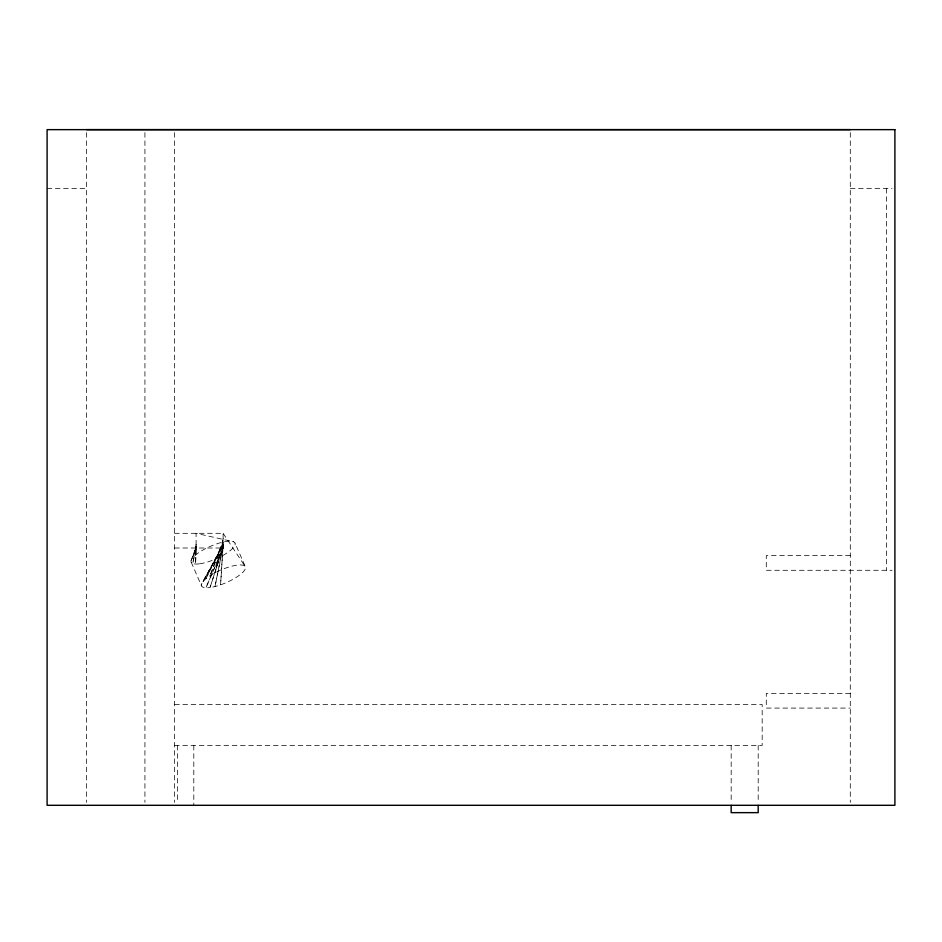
<?xml version="1.0" encoding="UTF-8"?>
<svg xmlns="http://www.w3.org/2000/svg" width="942" height="942" viewBox="0 0 942 942"><rect width="100%" height="100%" fill="white"/><g stroke="black" fill="none" stroke-linecap="round" stroke-linejoin="round"><path stroke-width="0.71" stroke-dasharray="4.71 3.53" d="M191.214 560.255L196.089 547.019L195.595 564.023L196.089 547.761L192.71 563.481L196.089 548.008L196.089 533.313L233.51 541.732M196.089 544.335L195.595 554.979L196.089 545.854L192.71 557.794L196.089 547.019M174.635 533.313L223.113 533.313L223.113 548.008L205.933 587.761L223.113 547.761L210.007 587.525A23.903 6.865 -23.5 0 1 215 572.807A23.903 6.865 -23.5 0 1 245.344 568.685A23.903 6.865 -23.5 0 1 210.007 587.525L223.113 547.019L215 586.536L223.113 545.854L203.048 581.532L223.113 544.335L220.569 584.841L223.113 545.854L201.553 583.993M223.113 538.765L215 572.807L223.113 540.661L210.007 575.739L223.113 542.568L205.933 578.718L223.113 544.335M47.1 188.4L86.511 188.4M850.296 188.4L892.062 188.4M174.635 548.008L223.113 548.008M850.296 555.603L766.282 555.603L766.282 570.287L892.062 570.287M850.296 693.383L766.282 693.383L766.282 708.078L850.296 708.078M174.635 704.545L762.172 704.545L762.172 745.369L174.635 745.369M223.113 533.313L245.344 566.754L235.005 543.016M191.214 562.197L201.553 585.936M886.387 188.4L886.387 570.287M850.296 132.587L850.296 802.36M758.192 745.369L758.192 802.407M731.169 745.369L731.169 802.407M193.805 745.369L193.805 805.304M177.355 745.369L177.355 802.384M174.635 132.587L174.635 802.36M144.927 132.587L144.927 802.36M86.511 132.587L86.511 802.36M199.669 563.799A23.903 6.865 -23.5 0 0 235.005 544.959A23.903 6.865 -23.5 0 0 204.661 549.068A23.903 6.865 -23.5 0 0 199.669 563.799"/><path stroke-width="1.41" d="M850.296 129.643L86.511 129.643M758.192 805.339L758.192 812.652L731.169 812.652L731.169 805.339M894.9 129.643L47.1 129.643L47.1 805.304L894.9 805.304L894.9 129.643"/></g></svg>
